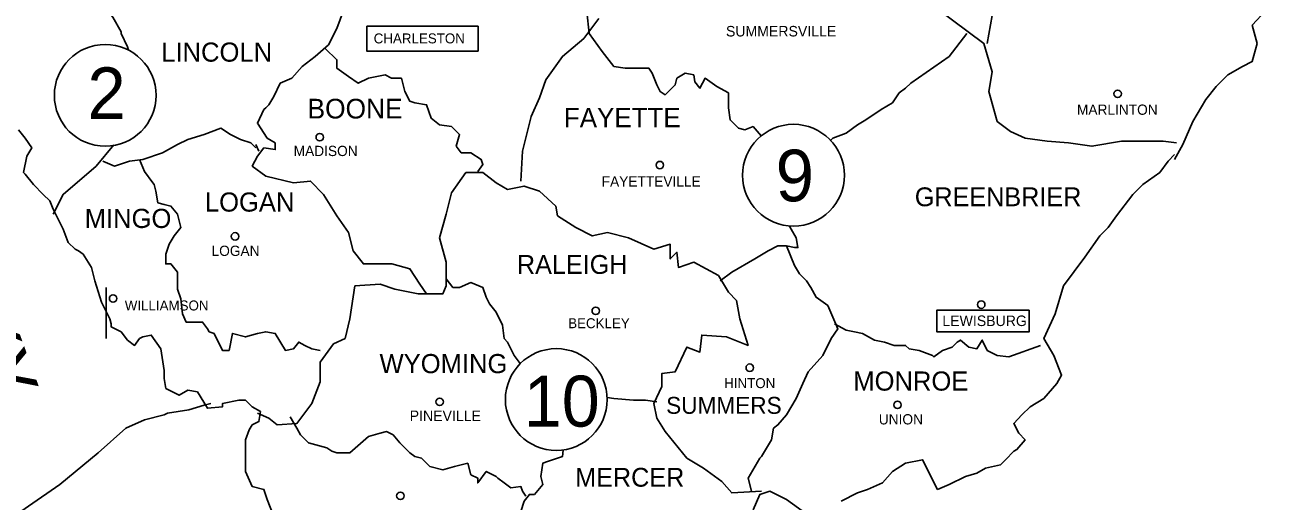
# Model space of a CAD drawing. Extents: x -2430 to 5747, y -3768 to 262.
# Drawn here: x 3373.631 to 3374.887, y -3763.735 to -3763.254 of the extents above; entities that cross this region are included whole.
import ezdxf

# ---------------------------------------------------------------- set-up
doc = ezdxf.new("R2010")
doc.units = 0
doc.layers.add('BORDERS SHEET', color=7, linetype='Continuous')

msp = doc.modelspace()

# ---------------------------------------------------------------- linework, layer by layer
at = {"layer": 'BORDERS SHEET'}
msp.add_line((3373.7134, -3763.5192), (3373.7134, -3763.5706), dxfattribs=at)
for points in [[(3374.2168, -3763.1091), (3374.2101, -3763.1161), (3374.2085, -3763.1278), (3374.2135, -3763.1409), (3374.2085, -3763.1526), (3374.2034, -3763.168), (3374.2034, -3763.1845), (3374.1931, -3763.1963), (3374.2001, -3763.263)], [(3373.6248, -3763.1309), (3373.6299, -3763.1376), (3373.6382, -3763.1426), (3373.6463, -3763.151), (3373.6547, -3763.1577), (3373.6598, -3763.1577), (3373.6665, -3763.1627), (3373.6732, -3763.168), (3373.6819, -3763.1758), (3373.6865, -3763.1828), (3373.6916, -3763.1896), (3373.7, -3763.1896), (3373.71, -3763.1896), (3373.7201, -3763.206), (3373.7201, -3763.211), (3373.7134, -3763.2228), (3373.71, -3763.2315), (3373.7134, -3763.2382), (3373.7201, -3763.2465), (3373.7282, -3763.2613), (3373.7282, -3763.263), (3373.7349, -3763.2765), (3373.7358, -3763.2798)], [(3374.4862, -3763.1896), (3374.5983, -3763.2731), (3374.6066, -3763.3016), (3374.6033, -3763.3217), (3374.6083, -3763.3398), (3374.6116, -3763.3518), (3374.6251, -3763.3619), (3374.6399, -3763.3686), (3374.662, -3763.3717), (3374.6835, -3763.3734), (3374.7072, -3763.3768), (3374.7371, -3763.3717), (3374.779, -3763.3717), (3374.7924, -3763.3734)], [(3374.8944, -3763.2278), (3374.8827, -3763.2398), (3374.8689, -3763.2547), (3374.874, -3763.2731), (3374.8689, -3763.2915), (3374.8592, -3763.2965), (3374.8441, -3763.3049), (3374.8324, -3763.3166), (3374.822, -3763.3298), (3374.8089, -3763.3518), (3374.7988, -3763.375), (3374.7905, -3763.3901)], [(3374.0014, -3763.4955), (3373.9727, -3763.4955), (3373.9624, -3763.4821), (3373.9576, -3763.4639), (3373.9459, -3763.4469), (3373.9325, -3763.4253), (3373.9193, -3763.412), (3373.9022, -3763.4136), (3373.8741, -3763.4069), (3373.8606, -3763.3968), (3373.8657, -3763.3867), (3373.8723, -3763.3784), (3373.8838, -3763.3801), (3373.8838, -3763.3734), (3373.8757, -3763.3686), (3373.8657, -3763.3536), (3373.8723, -3763.3398), (3373.8741, -3763.3382), (3373.8774, -3763.3349), (3373.8824, -3763.3267), (3373.8888, -3763.3133), (3373.9006, -3763.3083), (3373.9109, -3763.2965), (3373.924, -3763.2862), (3373.9374, -3763.2747), (3373.9459, -3763.258), (3373.9526, -3763.2398)], [(3374.1314, -3763.412), (3374.133, -3763.3818), (3374.1418, -3763.3469), (3374.1501, -3763.3281), (3374.1565, -3763.3099), (3374.1733, -3763.2862), (3374.1948, -3763.268), (3374.2101, -3763.248)], [(3374.6016, -3763.2731), (3374.6066, -3763.2448)], [(3374.2001, -3763.263), (3374.2135, -3763.2811), (3374.2253, -3763.2965), (3374.2367, -3763.2982), (3374.2521, -3763.2982), (3374.2605, -3763.2982), (3374.2639, -3763.3032), (3374.2685, -3763.315), (3374.2719, -3763.3217), (3374.277, -3763.3248), (3374.2803, -3763.3217), (3374.287, -3763.315), (3374.2887, -3763.3083), (3374.297, -3763.3032), (3374.3057, -3763.3049), (3374.3068, -3763.3117), (3374.3119, -3763.3184), (3374.3172, -3763.3083), (3374.3289, -3763.3166), (3374.3407, -3763.3231), (3374.3407, -3763.3267), (3374.3407, -3763.3382), (3374.3423, -3763.3502), (3374.3507, -3763.3586), (3374.3572, -3763.3603), (3374.3655, -3763.3569), (3374.3736, -3763.3664)], [(3374.4434, -3763.3712), (3374.446, -3763.3686), (3374.4594, -3763.3636), (3374.4708, -3763.3552), (3374.4793, -3763.3502), (3374.4946, -3763.3398), (3374.506, -3763.3331), (3374.5127, -3763.3231), (3374.5194, -3763.3184), (3374.5245, -3763.3133), (3374.5631, -3763.2862), (3374.5812, -3763.263)], [(3374.088, -3763.4021), (3374.0931, -3763.3952), (3374.0914, -3763.3901), (3374.0811, -3763.3834), (3374.0713, -3763.3834), (3374.0663, -3763.3768), (3374.0696, -3763.365), (3374.0613, -3763.3569), (3374.0495, -3763.3552), (3374.0411, -3763.3485), (3374.0363, -3763.3349), (3374.0246, -3763.3331), (3374.0194, -3763.3315), (3374.0143, -3763.3217), (3374.0109, -3763.3083), (3374.0009, -3763.3083), (3373.9944, -3763.3049), (3373.9777, -3763.3083), (3373.9674, -3763.3133), (3373.9576, -3763.3066), (3373.9459, -3763.2982), (3373.9459, -3763.2896), (3373.9341, -3763.2781)], [(3373.6248, -3763.3603), (3373.6315, -3763.3686), (3373.6382, -3763.3784), (3373.6332, -3763.3867), (3373.6299, -3763.4032), (3373.6315, -3763.405), (3373.6399, -3763.4153), (3373.6497, -3763.4253), (3373.6564, -3763.432), (3373.6598, -3763.4402), (3373.6698, -3763.4605), (3373.6748, -3763.4739), (3373.6819, -3763.4807), (3373.6852, -3763.4821), (3373.6899, -3763.4857), (3373.6983, -3763.4989), (3373.7017, -3763.5125), (3373.7084, -3763.5341), (3373.7168, -3763.5508), (3373.7184, -3763.5559), (3373.7184, -3763.5589), (3373.7282, -3763.5639), (3373.7349, -3763.5723), (3373.7419, -3763.5776), (3373.7469, -3763.5706), (3373.7502, -3763.569), (3373.7587, -3763.5672), (3373.7684, -3763.581), (3373.7718, -3763.6028), (3373.7718, -3763.6109), (3373.7734, -3763.621), (3373.7869, -3763.6279), (3373.7955, -3763.6226), (3373.8053, -3763.6243), (3373.8153, -3763.641), (3373.8305, -3763.6397), (3373.8305, -3763.6363), (3373.847, -3763.633), (3373.8536, -3763.633), (3373.8606, -3763.6397), (3373.869, -3763.6444), (3373.8673, -3763.6544), (3373.8606, -3763.6578), (3373.8573, -3763.6628), (3373.8536, -3763.6729), (3373.8536, -3763.6897), (3373.8536, -3763.7047), (3373.8606, -3763.7199), (3373.8723, -3763.7229), (3373.8757, -3763.733), (3373.8824, -3763.75)], [(3373.71, -3763.3918), (3373.7215, -3763.3968), (3373.7366, -3763.3918), (3373.7502, -3763.3901), (3373.7701, -3763.3834), (3373.7852, -3763.375), (3373.7955, -3763.3701), (3373.812, -3763.365), (3373.8288, -3763.3586), (3373.8385, -3763.365), (3373.8486, -3763.3701), (3373.859, -3763.3734), (3373.864, -3763.3784)], [(3373.7209, -3763.3754), (3373.7033, -3763.3968), (3373.6698, -3763.4253), (3373.6598, -3763.4452)], [(3373.864, -3763.375), (3373.8673, -3763.3818)], [(3373.864, -3763.375), (3373.8673, -3763.3818)], [(3373.7469, -3763.3901), (3373.752, -3763.4021), (3373.7603, -3763.4136), (3373.7617, -3763.4153), (3373.7634, -3763.422), (3373.7654, -3763.4338), (3373.7718, -3763.4354), (3373.7785, -3763.4371), (3373.7852, -3763.4452), (3373.7886, -3763.4586), (3373.7819, -3763.4672), (3373.7768, -3763.4757), (3373.7734, -3763.4857), (3373.7734, -3763.4955), (3373.7785, -3763.4955), (3373.7852, -3763.5039), (3373.7852, -3763.5209), (3373.7886, -3763.5307), (3373.7902, -3763.5458), (3373.7939, -3763.5541), (3373.8104, -3763.5541), (3373.8153, -3763.5608), (3373.8171, -3763.5639), (3373.8221, -3763.5656), (3373.8305, -3763.5826), (3373.8371, -3763.5826), (3373.8405, -3763.5656), (3373.8536, -3763.569), (3373.8657, -3763.5656), (3373.8741, -3763.5639), (3373.8838, -3763.5656), (3373.8939, -3763.5826), (3373.9022, -3763.581), (3373.9075, -3763.5743), (3373.9137, -3763.5776), (3373.9207, -3763.581), (3373.9291, -3763.5826)], [(3374.4543, -3763.7346), (3374.4708, -3763.7263), (3374.4809, -3763.7229), (3374.4962, -3763.7162), (3374.506, -3763.7047), (3374.5194, -3763.6964), (3374.5365, -3763.693), (3374.5516, -3763.7229), (3374.5631, -3763.7178), (3374.5798, -3763.7098), (3374.5913, -3763.7064), (3374.5999, -3763.7014), (3374.615, -3763.698), (3374.6201, -3763.693), (3374.6284, -3763.6844), (3374.6315, -3763.6826), (3374.6399, -3763.6729), (3374.6335, -3763.6661), (3374.6284, -3763.6562), (3374.6366, -3763.6477), (3374.6449, -3763.6397), (3374.6586, -3763.6312), (3374.6718, -3763.6159), (3374.6767, -3763.6075), (3374.6687, -3763.5877), (3374.6586, -3763.5706), (3374.67, -3763.5458), (3374.6785, -3763.5176), (3374.7002, -3763.4888), (3374.7153, -3763.4672), (3374.7237, -3763.4586), (3374.7321, -3763.4469), (3374.7486, -3763.4253), (3374.7587, -3763.4153), (3374.7756, -3763.4032), (3374.7841, -3763.3918), (3374.7905, -3763.3851)], [(3373.8657, -3763.6461), (3373.8774, -3763.6511), (3373.8855, -3763.6578), (3373.9056, -3763.6562), (3373.9207, -3763.6363), (3373.9291, -3763.6143), (3373.9291, -3763.6008), (3373.9291, -3763.5944), (3373.9425, -3763.5759), (3373.9542, -3763.5706), (3373.959, -3763.5508), (3373.964, -3763.5176), (3373.9894, -3763.5159), (3374.0043, -3763.5209), (3374.028, -3763.5256), (3374.0528, -3763.5256), (3374.0562, -3763.5176), (3374.0562, -3763.4938), (3374.0495, -3763.469), (3374.0562, -3763.4452), (3374.0613, -3763.4237), (3374.076, -3763.4032), (3374.0931, -3763.4032), (3374.1066, -3763.4136), (3374.1179, -3763.4203), (3374.1347, -3763.417), (3374.1501, -3763.422), (3374.1666, -3763.4371), (3374.1682, -3763.4469), (3374.1867, -3763.4586), (3374.2034, -3763.4672), (3374.2186, -3763.4639), (3374.24, -3763.469), (3374.2655, -3763.4807), (3374.282, -3763.4757), (3374.282, -3763.4904), (3374.2887, -3763.4837), (3374.2903, -3763.4989), (3374.3057, -3763.4938), (3374.3306, -3763.5072), (3374.3407, -3763.524), (3374.3487, -3763.5323), (3374.3521, -3763.5508), (3374.3605, -3763.5776), (3374.3389, -3763.569), (3374.3138, -3763.5672), (3374.3119, -3763.5843), (3374.2988, -3763.5793), (3374.287, -3763.6042), (3374.2736, -3763.6058), (3374.2736, -3763.6192), (3374.2655, -3763.6363), (3374.2685, -3763.6511), (3374.277, -3763.6645), (3374.2988, -3763.6914), (3374.3155, -3763.7014), (3374.334, -3763.7148), (3374.344, -3763.7263), (3374.3741, -3763.7246)], [(3374.4024, -3763.4575), (3374.4041, -3763.4605), (3374.4091, -3763.469), (3374.4108, -3763.479), (3374.4074, -3763.479), (3374.3991, -3763.4773), (3374.4074, -3763.4971), (3374.4124, -3763.5055), (3374.4194, -3763.5125), (3374.4239, -3763.5192), (3374.4292, -3763.529), (3374.441, -3763.5374), (3374.451, -3763.5608), (3374.4443, -3763.5706), (3374.4359, -3763.5877), (3374.4212, -3763.6042), (3374.4158, -3763.6159), (3374.4091, -3763.6312), (3374.3991, -3763.6477), (3374.3906, -3763.6578), (3374.386, -3763.6612), (3374.3842, -3763.6729), (3374.3741, -3763.6897), (3374.3725, -3763.6914), (3374.3605, -3763.7114), (3374.3639, -3763.7246)], [(3374.3991, -3763.4773), (3374.3906, -3763.4773), (3374.3809, -3763.4821), (3374.3674, -3763.4904), (3374.344, -3763.5039), (3374.3322, -3763.5125)], [(3374.0296, -3763.5159), (3374.0194, -3763.5005), (3374.0014, -3763.4952)], [(3374.019, -3763.5002), (3374.0216, -3763.5036)], [(3374.0296, -3763.5159), (3374.0363, -3763.5256)], [(3374.0562, -3763.5106), (3374.0629, -3763.5192), (3374.0696, -3763.5192), (3374.0811, -3763.5142), (3374.0931, -3763.5192), (3374.0965, -3763.529), (3374.0998, -3763.5357), (3374.1066, -3763.5441), (3374.113, -3763.5572), (3374.1146, -3763.5706), (3374.1179, -3763.5743), (3374.1247, -3763.5877), (3374.1308, -3763.5957)], [(3374.4476, -3763.5559), (3374.4594, -3763.5623), (3374.4678, -3763.5639), (3374.4759, -3763.5656), (3374.4879, -3763.5723), (3374.498, -3763.5743), (3374.5077, -3763.5776), (3374.5194, -3763.5776), (3374.5228, -3763.581), (3374.5329, -3763.5826), (3374.5466, -3763.5877), (3374.5479, -3763.5893), (3374.5564, -3763.5826), (3374.5664, -3763.5793), (3374.5714, -3763.5743), (3374.5748, -3763.5723), (3374.5831, -3763.5793), (3374.5913, -3763.581), (3374.5966, -3763.5723), (3374.6016, -3763.5826), (3374.6116, -3763.5877), (3374.6234, -3763.5893), (3374.6553, -3763.5776)], [(3374.2183, -3763.6301), (3374.2253, -3763.6312), (3374.2451, -3763.633), (3374.2571, -3763.633), (3374.2685, -3763.6346)], [(3373.8187, -3763.6363), (3373.812, -3763.638), (3373.7966, -3763.6427), (3373.7752, -3763.6461), (3373.7718, -3763.6477), (3373.752, -3763.6528), (3373.7332, -3763.6612), (3373.7051, -3763.686), (3373.6665, -3763.7178), (3373.6348, -3763.7397), (3373.6128, -3763.7551), (3373.5745, -3763.7682), (3373.5527, -3763.7682), (3373.5343, -3763.7732), (3373.5111, -3763.7849), (3373.5007, -3763.79)], [(3374.1364, -3763.7296), (3374.133, -3763.7246), (3374.1314, -3763.7199), (3374.1213, -3763.7212), (3374.1146, -3763.7162), (3374.1082, -3763.7114), (3374.1066, -3763.7098), (3374.0965, -3763.7047), (3374.088, -3763.7162), (3374.088, -3763.7114), (3374.0811, -3763.7081), (3374.0778, -3763.6964), (3374.0646, -3763.6997), (3374.0528, -3763.7031), (3374.0395, -3763.6997), (3374.0311, -3763.6914), (3374.0246, -3763.6897), (3374.0194, -3763.686), (3374.0093, -3763.676), (3374.0026, -3763.6679), (3373.9958, -3763.6645), (3373.9894, -3763.6661), (3373.9777, -3763.6695), (3373.959, -3763.686), (3373.9576, -3763.686), (3373.9459, -3763.686), (3373.9408, -3763.6844), (3373.9358, -3763.681), (3373.9174, -3763.676), (3373.9093, -3763.6679), (3373.9056, -3763.6612), (3373.8989, -3763.6495)], [(3374.1741, -3763.6832), (3374.1733, -3763.6897), (3374.1582, -3763.6947), (3374.1535, -3763.6964), (3374.1515, -3763.7098), (3374.1535, -3763.7178), (3374.1451, -3763.7279), (3374.14, -3763.7279), (3374.1347, -3763.7346), (3374.1314, -3763.745), (3374.128, -3763.7551), (3374.1247, -3763.7648), (3374.1179, -3763.7716), (3374.113, -3763.7882)], [(3374.3655, -3763.7433), (3374.3725, -3763.7279), (3374.3826, -3763.7246), (3374.3991, -3763.733), (3374.4273, -3763.7533)]]:
    msp.add_lwpolyline(points, dxfattribs=at)
for points in [[(3373.976, -3763.2558), (3373.976, -3763.2809), (3374.0883, -3763.2809), (3374.0883, -3763.2558)], [(3374.6441, -3763.5421), (3374.5508, -3763.5421), (3374.5508, -3763.5639), (3374.6441, -3763.5639)]]:
    msp.add_lwpolyline(points, close=True, dxfattribs=at)
for centre, radius in [((3373.7123, -3763.3255), 0.0513), ((3374.7332, -3763.3239), 0.00376), ((3374.4063, -3763.406), 0.0513), ((3373.9286, -3763.3677), 0.00376), ((3374.2715, -3763.3958), 0.00376), ((3373.8432, -3763.4677), 0.00376), ((3373.7202, -3763.5303), 0.00376), ((3374.2069, -3763.5428), 0.00376), ((3374.5956, -3763.5365), 0.00376), ((3374.1671, -3763.6322), 0.0513), ((3374.3622, -3763.6001), 0.00376), ((3374.0495, -3763.6345), 0.00376), ((3374.5112, -3763.6376), 0.00376), ((3374.0099, -3763.7293), 0.00376)]:
    msp.add_circle(centre, radius, dxfattribs=at)

# ---------------------------------------------------------------- texts
for s, height, p in [('CHARLESTON', 0.01006, (3373.983, -3763.2731)), ('SUMMERSVILLE', 0.010616, (3374.3382, -3763.2661)), ('LINCOLN', 0.01928, (3373.7688, -3763.2915)), ('2', 0.052, (3373.6943, -3763.3493)), ('BOONE', 0.01984, (3373.9163, -3763.3488)), ('FAYETTE', 0.01956, (3374.1748, -3763.3577)), ('MARLINTON', 0.01034, (3374.6921, -3763.3451)), ('MADISON', 0.01034, (3373.9023, -3763.3867)), ('9', 0.052, (3374.3883, -3763.4323)), ('FAYETTEVILLE', 0.010336, (3374.2129, -3763.4175)), ('LOGAN', 0.01928, (3373.8128, -3763.4427)), ('GREENBRIER', 0.019, (3374.5286, -3763.4373)), ('MINGO', 0.01928, (3373.6916, -3763.4592)), ('LOGAN', 0.01034, (3373.8195, -3763.4874)), ('RALEIGH', 0.019, (3374.1274, -3763.5055)), ('WILLIAMSON', 0.01006, (3373.732, -3763.5424)), ('BECKLEY', 0.01006, (3374.1791, -3763.5603)), ('LEWISBURG', 0.01062, (3374.5564, -3763.5581)), ('WYOMING', 0.01928, (3373.9889, -3763.6056)), ('MONROE', 0.01928, (3374.4666, -3763.6232)), ('10', 0.05141, (3374.1344, -3763.6595)), ('HINTON', 0.01006, (3374.3364, -3763.6207)), ('SUMMERS', 0.01704, (3374.2779, -3763.6466)), ('PINEVILLE', 0.01062, (3374.0193, -3763.6539)), ('UNION', 0.01034, (3374.4923, -3763.6573)), ('MERCER', 0.019, (3374.1861, -3763.7201))]:
    msp.add_text(s, height=height, dxfattribs=at).set_placement(p)
msp.add_text('KENTUCKY', height=0.05172, rotation=289.9831, dxfattribs=at).set_placement((3373.4685, -3763.284))

doc.saveas('drawing.dxf')
